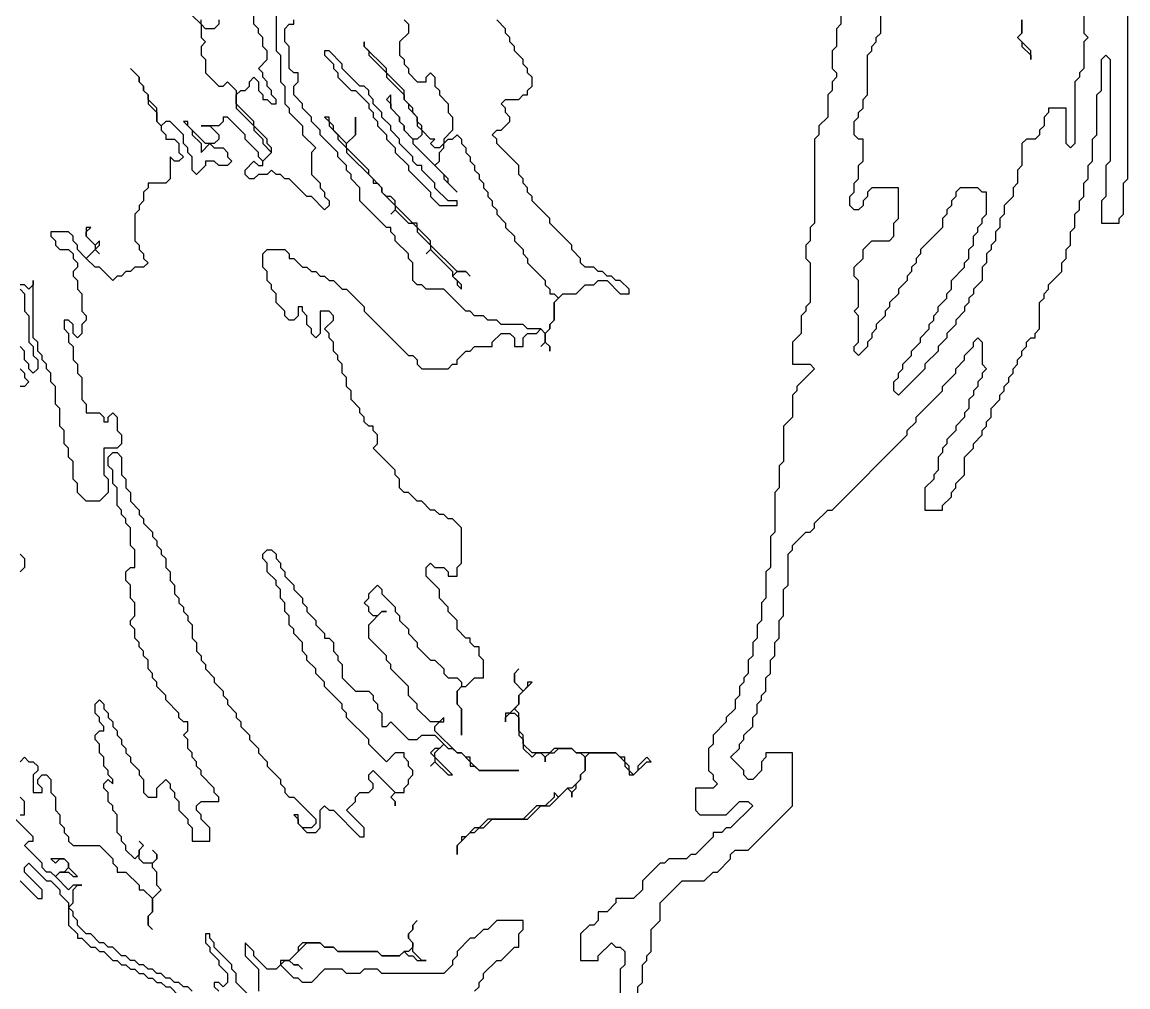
# Model space of a CAD drawing. Header units: metres. Extents: x 0 to 500, y 0 to 703.
# Drawn here: x 248.68 to 280, y 552.88 to 580.19 of the extents above; entities that cross this region are included whole.
import ezdxf

# ---------------------------------------------------------------- set-up
doc = ezdxf.new("R2010")
doc.units = ezdxf.units.M

msp = doc.modelspace()

# ---------------------------------------------------------------- linework, layer by layer
for points in [[(278.75, 580.375), (278.75, 579.875), (278.875, 579.75), (278.75, 579.625), (278.75, 578.875), (278.625, 578.75), (278.625, 578.625), (278.5, 578.5), (278.5, 576.75), (278.375, 576.625), (278.25, 576.75), (278.25, 577.75), (277.75, 577.75), (277.75, 577.625), (277.625, 577.5), (277.625, 577.25), (277.5, 577.125), (277.5, 577), (277.375, 576.875), (277.125, 576.875), (277, 576.75), (277, 576.125), (276.875, 576), (276.875, 575.625), (276.75, 575.5), (276.75, 575.25), (276.5, 575), (276.5, 574.75), (276.375, 574.625), (276.375, 574.375), (276.25, 574.25), (276.25, 574), (276.125, 573.875), (276.125, 573.75), (276, 573.625), (276, 573.375), (275.875, 573.25), (275.875, 572.875), (275.625, 572.625), (275.625, 572.5), (275.5, 572.375), (275.5, 572.25), (275.375, 572.125), (275.375, 572), (275.125, 571.75), (275.125, 571.625), (274.875, 571.375), (274.875, 571.25), (274.625, 571), (274.625, 570.875), (274.25, 570.5), (274.25, 570.375), (273.5, 569.625), (273.375, 569.75), (273.375, 570), (273.5, 570.125), (273.5, 570.25), (273.625, 570.375), (273.625, 570.5), (273.875, 570.75), (273.875, 570.875), (274.125, 571.125), (274.125, 571.25), (274.375, 571.5), (274.375, 571.625), (274.5, 571.75), (274.5, 571.875), (274.625, 572), (274.625, 572.125), (274.875, 572.375), (274.875, 572.5), (275, 572.625), (275, 572.875), (275.375, 573.25), (275.375, 573.375), (275.5, 573.5), (275.5, 573.75), (275.625, 573.875), (275.625, 574.125), (275.75, 574.25), (275.75, 574.375), (275.875, 574.5), (275.875, 574.625), (276, 574.75), (276, 575.375), (275.875, 575.375), (275.75, 575.5), (275.25, 575.5), (275.125, 575.375), (275.125, 575.25), (275, 575.125), (275, 575), (274.875, 574.875), (274.875, 574.75), (274.75, 574.625), (274.75, 574.375), (274.125, 573.75), (274.125, 573.625), (274, 573.5), (274, 573.375), (273.875, 573.25), (273.875, 573.125), (273.75, 573), (273.75, 572.875), (273.5, 572.625), (273.5, 572.5), (273.25, 572.25), (273.25, 572.125), (273.125, 572), (273.125, 571.875), (272.875, 571.625), (272.875, 571.5), (272.75, 571.375), (272.75, 571.25), (272.625, 571.125), (272.625, 571), (272.375, 570.75), (272.25, 570.875), (272.25, 571), (272.375, 571.125), (272.375, 571.875), (272.25, 572), (272.375, 572.125), (272.375, 572.875), (272.25, 573), (272.25, 573.25), (272.5, 573.5), (272.5, 573.75), (272.75, 574), (273.25, 574), (273.375, 574.125), (273.375, 574.5), (273.5, 574.625), (273.5, 575.5), (272.75, 575.5), (272.625, 575.375), (272.625, 575.25), (272.5, 575.125), (272.5, 575), (272.375, 574.875), (272.25, 574.875), (272.125, 575), (272.125, 575.25), (272.25, 575.375), (272.25, 575.625), (272.375, 575.75), (272.375, 576.125), (272.5, 576.25), (272.5, 576.875), (272.375, 576.875), (272.25, 577), (272.25, 577.375), (272.375, 577.5), (272.375, 577.625), (272.5, 577.75), (272.5, 578), (272.625, 578.125), (272.625, 579.25), (272.75, 579.375), (272.75, 579.5), (272.875, 579.625), (272.875, 579.75), (273, 579.875), (273, 581.5)], [(271.875, 581), (271.875, 580.125), (271.75, 580), (271.75, 579.5), (271.625, 579.375), (271.625, 578.875), (271.75, 578.75), (271.75, 578.625), (271.625, 578.5), (271.625, 578.25), (271.5, 578.125), (271.5, 577.5), (271.25, 577.25), (271.25, 577), (271.125, 576.875), (271.125, 574.5), (271, 574.375), (271, 574), (270.875, 573.875), (270.875, 573.5), (271, 573.375), (271, 572.25), (270.875, 572.125), (270.875, 572), (270.75, 571.875), (270.75, 571.375), (270.5, 571.125), (270.5, 570.5), (271, 570.5), (271.125, 570.375), (270.625, 569.875), (270.625, 569.75), (270.5, 569.625), (270.5, 569), (270.25, 568.75), (270.25, 567.75), (270.125, 567.625), (270.125, 567), (270, 566.875), (270, 565.75), (269.875, 565.625), (269.875, 564.75), (269.75, 564.625), (269.75, 563.875), (269.625, 563.75), (269.625, 563.25), (269.5, 563.125), (269.5, 562.75), (269.375, 562.625), (269.375, 562.25), (269.25, 562.125), (269.25, 561.75), (269.125, 561.625), (269.125, 561.5), (269, 561.375), (269, 561.125), (268.875, 561), (268.875, 560.75), (268.625, 560.5), (268.625, 560.375), (268.25, 560), (268.25, 559.75), (268.125, 559.625), (268.125, 559), (268.25, 558.875), (268.25, 558.75), (268.375, 558.625), (268.25, 558.5), (267.75, 558.5), (267.75, 557.875), (267.875, 557.75), (268.625, 557.75), (269, 558.125), (269.25, 558.125), (269.375, 558), (268.75, 557.375), (268.625, 557.375), (268.5, 557.25), (268.25, 557.25), (268.25, 557.125), (267.75, 556.625), (267.625, 556.625), (267.5, 556.5), (267, 556.5), (266.875, 556.375), (266.75, 556.375), (266.25, 555.875), (266.25, 555.625), (266, 555.375), (265.5, 555.375), (265.5, 555.25), (265.25, 555), (265, 555), (265, 554.75), (264.875, 554.625), (264.75, 554.625), (264.5, 554.375), (264.5, 553.625), (265, 553.625), (265, 553.75), (265.375, 554.125), (265.5, 554), (265.625, 554), (265.75, 553.875), (265.75, 553.5), (265.625, 553.375), (265.625, 552.625)], [(253.5, 580.375), (253.75, 580.125), (253.75, 579.75), (253.875, 579.625), (253.75, 579.5), (253.75, 579.25), (253.875, 579.125), (253.875, 578.75), (254.25, 578.375), (254.375, 578.375), (254.5, 578.5), (254.75, 578.25), (254.75, 577.75), (255.25, 577.25), (255.25, 577.125), (255.5, 576.875), (255.5, 576.75), (255.75, 576.5), (255.5, 576.25), (255.375, 576.375), (255.375, 576.5), (255, 576.875), (255, 577), (254.5, 577.5), (254.375, 577.5), (254.375, 577.375), (254.25, 577.25), (253.75, 577.25), (254, 577.25), (254.25, 577), (254.25, 576.875), (254.125, 576.75), (253.875, 576.75), (253.375, 577.25), (253.375, 577.375), (253.25, 577.375), (253.5, 577.125), (253.5, 577), (253.75, 576.75), (253.75, 576.5), (254, 576.75), (254.125, 576.625), (254.375, 576.625), (254.5, 576.5), (254.5, 576.375), (254.625, 576.25), (254.5, 576.125), (254.25, 576.125), (254.125, 576.25), (253.875, 576.25), (253.875, 576.125), (253.625, 575.875), (253.5, 576), (253.5, 576.375), (253.375, 576.5), (253.375, 576.625), (253.25, 576.75), (253.25, 577), (252.875, 577.375), (252.75, 577.375), (252.625, 577.25), (252.5, 577.375), (252.5, 577.75), (252.25, 578), (252.25, 578.125), (252.125, 578.25), (252.125, 578.375), (252, 578.5), (252, 578.625), (251.75, 578.875), (252, 578.625), (252, 578.5), (252.125, 578.375), (252.125, 578.25), (252.25, 578.125), (252.25, 577.875), (252.5, 577.625), (252.5, 577.375), (252.625, 577.25), (252.625, 577.125), (252.75, 577), (252.75, 576.875), (253, 576.875), (253.125, 576.75), (253.125, 576.5), (253.25, 576.375), (253.125, 576.25), (253, 576.25), (252.875, 576.375), (252.875, 575.75), (252.75, 575.625), (252.25, 575.625), (252.25, 575.5), (252.125, 575.375), (252.125, 575.125), (252, 575), (252, 574.875), (251.875, 574.75), (251.875, 574), (252, 573.875), (252, 573.75), (252.125, 573.625), (252.125, 573.5), (252.25, 573.375), (252.125, 573.25), (251.875, 573.25), (251.75, 573.125), (251.625, 573.125), (251.5, 573), (251.375, 573), (251.25, 572.875), (250.875, 573.25), (250.75, 573.25), (250.5, 573.5), (250.75, 573.75), (250.875, 573.625), (250.75, 573.75), (250.875, 573.875), (250.875, 574), (250.75, 573.875), (250.5, 574.125), (250.5, 574.25), (250.625, 574.375), (250.5, 574.375), (250.5, 574.125), (250.75, 573.875), (250.75, 573.75), (250.5, 573.5), (250.25, 573.75), (250.25, 573.875), (250.125, 574), (250.125, 574.125), (250, 574.25), (249.5, 574.25), (249.5, 574.125), (249.625, 574), (249.625, 573.875), (249.75, 573.75), (250, 573.75), (250.125, 573.625), (250.125, 573.5), (250.25, 573.375), (250.25, 573.25), (250.125, 573.125), (250.125, 573), (250.25, 572.875), (250.25, 572.625), (250.375, 572.5), (250.375, 572), (250.5, 571.875), (250.5, 571.75), (250.375, 571.625), (250.375, 571.375), (250.25, 571.25), (250.125, 571.375), (250.125, 571.625), (250, 571.75), (249.875, 571.75), (249.875, 571.5), (250, 571.375), (250, 571.125), (250.125, 571), (250.125, 570.625), (250.25, 570.5), (250.25, 570.25), (250.375, 570.125), (250.375, 569.5), (250.5, 569.375), (250.5, 569.125), (250.875, 569.125), (251, 569), (251, 568.875), (251.125, 568.875), (251.125, 569), (251.25, 569.125), (251.375, 569), (251.375, 568.625), (251.5, 568.5), (251.5, 568.25), (251.375, 568.125), (251, 568.125), (251, 567.375), (251.125, 567.25), (251.125, 566.875), (250.875, 566.625), (250.5, 566.625), (250.25, 566.875), (250.25, 567.125), (250.125, 567.25), (250.125, 567.75), (250, 567.875), (250, 568.125), (249.875, 568.25), (249.875, 568.625), (249.75, 568.75), (249.75, 569.25), (249.625, 569.375), (249.625, 569.875), (249.5, 570), (249.5, 570.25), (249.375, 570.375), (249.375, 570.5), (249.25, 570.625), (249.25, 570.75), (249.125, 570.875), (249.125, 571.125), (249, 571.25), (249, 572.875), (249, 572.75), (248.875, 572.625), (248.75, 572.75), (248.625, 572.75)], [(255.875, 580.375), (255.875, 579.375), (256, 579.25), (256, 578.5), (256.125, 578.375), (256.125, 577.875), (256.25, 577.75), (256.25, 577.625), (256.625, 577.25), (256.625, 577), (257, 576.625), (256.875, 576.5), (256.875, 575.875), (257.125, 575.625), (257.125, 575.5), (257.25, 575.375), (257.25, 575.25), (257.375, 575.125), (257.375, 575), (257.25, 574.875), (256.875, 575.25), (256.75, 575.25), (256.25, 575.75), (256.125, 575.75), (256, 575.875), (255.875, 575.875), (255.75, 576), (255.625, 575.875), (255.375, 575.875), (255.25, 575.75), (255.125, 575.75), (255, 575.875), (255, 576), (255.25, 576.25), (255.375, 576.125), (255.5, 576.125), (255.5, 576.25), (255.75, 576.5), (255.75, 576.625), (255.625, 576.75), (255.625, 576.875), (255.25, 577.25), (255.25, 577.375), (254.75, 577.875), (254.75, 578.125), (254.875, 578.25), (255, 578.25), (255.125, 578.375), (255.125, 578.5), (255.25, 578.625), (255.375, 578.5), (255.375, 578.25), (255.5, 578.125), (255.5, 578), (255.625, 578), (255.75, 577.875), (255.875, 577.875), (255.875, 578), (255.75, 578.125), (255.75, 578.25), (255.625, 578.375), (255.625, 578.5), (255.5, 578.625), (255.5, 578.75), (255.375, 578.875), (255.625, 579.125), (255.625, 579.375), (255.5, 579.5), (255.5, 579.75), (255.375, 579.875), (255.375, 580), (255.25, 580.125), (255.25, 580.375)], [(266.125, 552.125), (266.125, 552.875), (266.25, 553), (266.25, 553.5), (266.375, 553.625), (266.375, 553.75), (266.5, 553.875), (266.5, 554.5), (266.75, 554.75), (266.75, 555.25), (267.375, 555.875), (268, 555.875), (268.25, 556.125), (268.375, 556.125), (268.75, 556.5), (268.75, 556.625), (268.875, 556.75), (269.25, 556.75), (270.5, 558), (270.5, 559.5), (269.75, 559.5), (269.75, 559.375), (269.625, 559.25), (269.625, 559), (269.375, 558.75), (269.25, 558.75), (269.125, 558.875), (269.125, 559), (268.75, 559.375), (269, 559.625), (269, 559.75), (269.125, 559.875), (269.125, 560), (269.375, 560.25), (269.375, 560.5), (269.5, 560.625), (269.5, 560.875), (269.625, 561), (269.625, 561.125), (269.75, 561.25), (269.75, 561.625), (269.875, 561.75), (269.875, 562.125), (270, 562.25), (270, 562.625), (270.125, 562.75), (270.125, 563.25), (270.25, 563.375), (270.25, 564.125), (270.375, 564.25), (270.375, 565.125), (270.5, 565.25), (270.5, 565.375), (270.875, 565.75), (271, 565.75), (271.125, 565.875), (271.125, 566), (271.5, 566.375), (271.625, 566.375), (273.75, 568.5), (273.75, 568.625), (274, 568.875), (274, 569), (274.75, 569.75), (274.75, 569.875), (275.125, 570.25), (275.125, 570.375), (275.375, 570.625), (275.375, 570.75), (275.625, 571), (275.625, 571.125), (275.75, 571.25), (275.875, 571.125), (275.875, 570.5), (276, 570.375), (275.875, 570.25), (275.875, 570.125), (275.75, 570), (275.75, 569.875), (275.625, 569.75), (275.625, 569.625), (275.5, 569.5), (275.5, 569.25), (275.375, 569.125), (275.375, 569), (275.125, 568.75), (275.125, 568.625), (274.875, 568.375), (274.875, 568.25), (274.75, 568.125), (274.75, 568), (274.625, 567.875), (274.625, 567.5), (274.5, 567.375), (274.5, 567.25), (274.25, 567), (274.25, 566.375), (274.75, 566.375), (274.75, 566.5), (275, 566.75), (275, 566.875), (275.125, 567), (275.125, 567.125), (275.375, 567.375), (275.375, 567.875), (275.625, 568.125), (275.625, 568.25), (275.875, 568.5), (275.875, 568.625), (276, 568.75), (276, 568.875), (276.125, 569), (276.125, 569.25), (276.375, 569.5), (276.375, 569.625), (276.5, 569.75), (276.5, 569.875), (276.625, 570), (276.625, 570.125), (276.75, 570.25), (276.75, 570.375), (276.875, 570.5), (276.875, 570.625), (277, 570.75), (277, 570.875), (277.125, 571), (277.125, 571.125), (277.25, 571.25), (277.375, 571.25), (277.375, 571.375), (277.5, 571.5), (277.5, 572.25), (277.625, 572.375), (277.625, 572.5), (277.75, 572.625), (277.75, 572.75), (278.125, 573.125), (278.125, 573.375), (278.25, 573.5), (278.25, 573.75), (278.375, 573.875), (278.375, 574.25), (278.5, 574.375), (278.5, 574.75), (278.625, 574.875), (278.625, 575.125), (278.75, 575.25), (278.75, 575.625), (278.875, 575.75), (278.875, 576.125), (279, 576.25), (279, 576.875), (279.125, 577), (279.125, 578.125), (279.25, 578.25), (279.25, 579.125), (279.375, 579.25), (279.5, 579.125), (279.5, 576.25), (279.375, 576.125), (279.375, 575.25), (279.25, 575.125), (279.25, 574.5), (279.75, 574.5), (279.75, 574.625), (279.875, 574.75), (279.875, 575.625), (280, 575.75), (280, 580.375)], [(248.625, 559.25), (248.75, 559.375), (248.875, 559.25), (249, 559.25), (249.125, 559.125), (249.125, 559), (249, 558.875), (249, 558.375), (249.25, 558.375), (249.25, 558.5), (249.125, 558.625), (249.125, 558.75), (249.25, 558.875), (249.375, 558.875), (249.5, 558.75), (249.5, 558.375), (249.625, 558.25), (249.625, 557.875), (249.75, 557.75), (249.75, 557.5), (249.875, 557.375), (249.875, 557.25), (250, 557.125), (250, 557), (250.125, 556.875), (250.875, 556.875), (251.25, 556.5), (251.25, 556.375), (251.375, 556.25), (251.375, 556.125), (251.625, 556.125), (252, 555.75), (252, 555.625), (252.125, 555.625), (252.375, 555.375), (252.375, 555), (252.25, 554.875), (252.25, 554.625), (252.375, 554.5), (252.25, 554.625), (252.25, 554.875), (252.375, 555), (252.375, 555.375), (252.625, 555.625), (252.5, 555.75), (252.5, 556.125), (252.375, 556.25), (252.375, 556.375), (252.5, 556.5), (252.5, 556.625), (252.375, 556.75), (252.5, 556.625), (252.5, 556.5), (252.375, 556.375), (252.125, 556.375), (252, 556.5), (252, 556.75), (252.125, 556.875), (252, 557), (252.125, 556.875), (252, 556.75), (252, 556.625), (251.875, 556.5), (251.625, 556.75), (251.625, 556.875), (251.5, 557), (251.5, 557.125), (251.375, 557.25), (251.375, 557.75), (251.25, 557.875), (251.25, 558), (251.125, 558.125), (251.125, 558.375), (251, 558.5), (251, 558.625), (251.125, 558.75), (251.25, 558.625), (251.25, 558.75), (251.125, 558.875), (251.125, 559), (251, 559.125), (251, 559.375), (250.875, 559.5), (250.875, 559.75), (250.75, 559.875), (250.75, 560), (250.875, 560.125), (251, 560.125), (251, 560.25), (250.875, 560.375), (250.875, 560.5), (250.75, 560.625), (250.75, 560.875), (250.875, 561), (251, 560.875), (251, 560.75), (251.125, 560.625), (251.125, 560.5), (251.25, 560.375), (251.25, 560.25), (251.375, 560.125), (251.375, 560), (251.5, 559.875), (251.5, 559.75), (251.625, 559.625), (251.625, 559.5), (251.75, 559.375), (251.75, 559.25), (252, 559), (252, 558.875), (252.125, 558.75), (252.125, 558.375), (252.25, 558.25), (252.5, 558.25), (252.5, 558.5), (252.75, 558.75), (252.875, 558.625), (252.875, 558.5), (253, 558.375), (253, 558.25), (253.125, 558.125), (253.125, 557.875), (253.375, 557.625), (253.375, 557.5), (253.5, 557.375), (253.5, 557), (254, 557), (254, 557.375), (253.75, 557.625), (253.75, 557.75), (253.625, 557.875), (253.625, 558), (253.75, 558.125), (254.25, 558.125), (254.25, 558.25), (254.125, 558.375), (254.125, 558.5), (253.75, 558.875), (253.75, 559), (253.625, 559.125), (253.625, 559.25), (253.5, 559.375), (253.5, 559.5), (253.375, 559.625), (253.375, 559.875), (253.25, 560), (253.375, 560.125), (253.375, 560.375), (253.25, 560.375), (253.125, 560.5), (253.125, 560.625), (252.75, 561), (252.75, 561.125), (252.5, 561.375), (252.5, 561.5), (252.375, 561.625), (252.375, 561.75), (252.25, 561.875), (252.25, 562.125), (252.125, 562.25), (252.125, 562.375), (252, 562.5), (252, 562.625), (251.875, 562.75), (251.875, 563), (251.75, 563.125), (251.75, 563.25), (251.875, 563.375), (251.875, 563.75), (251.75, 563.875), (251.75, 564.25), (251.625, 564.375), (251.625, 564.625), (251.75, 564.75), (251.875, 564.75), (251.875, 565.25), (251.75, 565.375), (251.75, 565.875), (251.625, 566), (251.625, 566.125), (251.5, 566.25), (251.5, 566.375), (251.375, 566.5), (251.375, 567), (251.25, 567.125), (251.25, 567.5), (251.125, 567.625), (251.125, 567.875), (251.25, 568), (251.375, 568), (251.5, 567.875), (251.5, 567.375), (251.625, 567.25), (251.625, 567), (251.75, 566.875), (251.75, 566.625), (252, 566.375), (252, 566.25), (252.125, 566.125), (252.125, 566), (252.375, 565.75), (252.375, 565.625), (252.5, 565.5), (252.5, 565.375), (252.625, 565.25), (252.625, 565.125), (252.75, 565), (252.75, 564.75), (252.875, 564.625), (252.875, 564.375), (253, 564.25), (253, 564), (253.125, 563.875), (253.125, 563.75), (253.25, 563.625), (253.25, 563.5), (253.375, 563.375), (253.375, 563.25), (253.5, 563.125), (253.5, 562.75), (253.625, 562.625), (253.625, 562.375), (253.75, 562.25), (253.75, 562.125), (253.875, 562), (253.875, 561.875), (254.125, 561.625), (254.125, 561.5), (254.375, 561.25), (254.375, 561.125), (254.5, 561), (254.5, 560.875), (254.75, 560.625), (254.75, 560.5), (254.875, 560.375), (254.875, 560.25), (255.125, 560), (255.125, 559.875), (255.375, 559.625), (255.375, 559.5), (255.625, 559.25), (255.625, 559.125), (256, 558.75), (256, 558.625), (256.125, 558.5), (256.125, 558.375), (256.25, 558.25), (256.375, 558.25), (257, 557.625), (257, 557.5), (256.875, 557.375), (256.625, 557.375), (256.5, 557.5), (256.5, 557.75), (256.375, 557.75), (256.5, 557.625), (256.5, 557.5), (256.75, 557.25), (257, 557.25), (257.125, 557.375), (257.125, 557.875), (257.25, 558), (257.375, 557.875), (257.5, 557.875), (258.25, 557.125), (258.375, 557.125), (258.375, 557.375), (257.875, 557.875), (258.125, 558.125), (258.125, 558.25), (258.25, 558.375), (258.5, 558.375), (258.625, 558.5), (258.625, 558.625), (258.5, 558.75), (258.5, 558.875), (258.625, 559), (259.25, 558.375), (259.125, 558.25), (259.25, 558.125), (259.25, 558), (259.25, 558.125), (259.125, 558.25), (259.25, 558.375), (259.5, 558.375), (259.5, 558.5), (259.625, 558.625), (259.625, 558.75), (259.75, 558.875), (259.75, 559), (259.625, 559.125), (259.625, 559.25), (259.5, 559.375), (259.5, 559.5), (259.25, 559.5), (259, 559.25), (258.5, 559.75), (258.5, 559.875), (257.875, 560.5), (257.875, 560.625), (257.75, 560.75), (257.75, 560.875), (257.25, 561.375), (257.25, 561.5), (257, 561.75), (257, 561.875), (256.75, 562.125), (256.75, 562.25), (256.625, 562.375), (256.625, 562.625), (256.375, 562.875), (256.375, 563), (256.25, 563.125), (256.25, 563.375), (256.125, 563.5), (256.125, 563.75), (256, 563.875), (256, 564.125), (255.875, 564.25), (255.875, 564.375), (255.625, 564.625), (255.625, 564.875), (255.5, 565), (255.5, 565.125), (255.625, 565.25), (255.75, 565.25), (255.875, 565.125), (255.875, 565), (256, 564.875), (256, 564.75), (256.125, 564.625), (256.125, 564.5), (256.375, 564.25), (256.375, 564.125), (256.625, 563.875), (256.625, 563.75), (256.75, 563.625), (256.75, 563.5), (257, 563.25), (257, 563.125), (257.25, 562.875), (257.25, 562.75), (257.375, 562.75), (257.5, 562.625), (257.5, 562.375), (257.625, 562.25), (257.625, 562.125), (257.75, 562), (257.75, 561.625), (258.125, 561.25), (258.5, 561.25), (258.625, 561.125), (258.625, 561), (258.75, 560.875), (258.75, 560.75), (258.875, 560.625), (258.875, 560.25), (259, 560.25), (259.125, 560.375), (259.625, 559.875), (259.875, 559.875), (260, 560), (260.375, 560), (260.625, 559.75), (260.5, 559.625), (260.375, 559.625), (260.25, 559.5), (260.375, 559.375), (260.375, 559.25), (260.25, 559.125), (260.375, 559.25), (260.75, 558.875), (260.875, 558.875), (260.375, 559.375), (260.375, 559.5), (260.625, 559.75), (260.75, 559.625), (260.875, 559.625), (261, 559.5), (261.125, 559.5), (261.375, 559.25), (261.375, 559.125), (261.5, 559.125), (261.625, 559), (262.75, 559), (261.625, 559), (261.375, 559.25), (261.375, 559.375), (261.25, 559.375), (261.125, 559.5), (261, 559.5), (260.375, 560.125), (260.375, 560.25), (260.5, 560.375), (260.625, 560.375), (260.625, 560.5), (260.5, 560.375), (260.25, 560.375), (259.875, 560.75), (259.875, 560.875), (259.625, 561.125), (259.625, 561.375), (259.125, 561.875), (259.125, 562), (259, 562.125), (259, 562.25), (258.5, 562.75), (258.5, 563.125), (258.875, 563.5), (259, 563.5), (258.875, 563.5), (258.75, 563.375), (258.625, 563.375), (258.5, 563.5), (258.5, 563.625), (258.375, 563.75), (258.5, 563.875), (258.5, 564), (258.75, 564.25), (258.875, 564.125), (258.875, 564), (259.25, 563.625), (259.25, 563.5), (259.375, 563.375), (259.375, 563.25), (259.625, 563), (259.625, 562.875), (259.875, 562.625), (259.875, 562.5), (260.25, 562.125), (260.375, 562.125), (260.625, 561.875), (260.625, 561.75), (260.75, 561.625), (261, 561.625), (261.125, 561.5), (261.125, 561.375), (261, 561.25), (261, 560.875), (261.125, 560.75), (261.125, 560), (261.125, 560.75), (261, 560.875), (261, 561.25), (261.125, 561.375), (261.25, 561.375), (261.5, 561.625), (261.75, 561.625), (261.75, 562.125), (261.625, 562.25), (261.625, 562.5), (261.5, 562.5), (261.375, 562.625), (261.375, 562.75), (261.25, 562.75), (261, 563), (261, 563.25), (260.75, 563.5), (260.75, 563.625), (260.5, 563.875), (260.5, 564.125), (260.125, 564.5), (260.125, 564.75), (260.25, 564.875), (260.375, 564.75), (260.625, 564.75), (260.75, 564.625), (260.75, 564.5), (261, 564.5), (261, 564.75), (261.125, 564.875), (261.125, 565.875), (260.875, 566.125), (260.75, 566.125), (260.625, 566.25), (260.5, 566.25), (260.375, 566.375), (260.25, 566.375), (260, 566.625), (259.875, 566.625), (259.625, 566.875), (259.5, 566.875), (259.375, 567), (259.375, 567.25), (259.25, 567.375), (259.25, 567.5), (258.625, 568.125), (258.75, 568.25), (258.75, 568.5), (258.625, 568.625), (258.625, 568.75), (258.5, 568.75), (258.375, 568.875), (258.375, 569), (258.25, 569.125), (258.25, 569.25), (258, 569.5), (258, 569.75), (257.875, 569.875), (257.875, 570.125), (257.75, 570.25), (257.75, 570.5), (257.625, 570.625), (257.625, 570.75), (257.5, 570.875), (257.5, 571.125), (257.375, 571.25), (257.375, 571.375), (257.25, 571.5), (257.5, 571.75), (257.5, 571.875), (257.375, 572), (257.125, 572), (257.125, 571.375), (257, 571.25), (256.875, 571.375), (256.875, 571.5), (256.75, 571.625), (256.75, 571.875), (256.625, 572), (256.625, 572.125), (256.5, 572.125), (256.5, 571.875), (256.375, 571.75), (256.25, 571.75), (256.125, 571.875), (256.125, 572), (255.875, 572.25), (255.875, 572.5), (255.75, 572.625), (255.75, 572.75), (255.625, 572.875), (255.625, 573.125), (255.5, 573.25), (255.5, 573.625), (255.625, 573.75), (256.125, 573.75), (256.25, 573.625), (256.25, 573.5), (256.375, 573.5), (256.625, 573.25), (256.75, 573.25), (256.875, 573.125), (257, 573.125), (257.125, 573), (257.25, 573), (257.375, 572.875), (257.5, 572.875), (257.75, 572.625), (257.875, 572.625), (258.375, 572.125), (258.375, 572), (259.625, 570.75), (259.75, 570.75), (259.875, 570.625), (259.875, 570.5), (260, 570.375), (260.75, 570.375), (260.875, 570.5), (261, 570.5), (261, 570.625), (261.25, 570.875), (261.375, 570.875), (261.5, 571), (262, 571), (262, 571.125), (262.25, 571.375), (262.5, 571.375), (262.625, 571.25), (262.625, 571), (262.875, 571), (262.875, 571.25), (263, 571.375), (263.25, 571.375), (263.375, 571.5), (263.5, 571.375), (263.5, 571.125), (263.375, 571), (263.5, 571.125), (263.625, 571), (263.625, 570.875), (263.625, 571), (263.5, 571.125), (263.5, 571.375), (263.625, 571.5), (263.625, 571.625), (263.75, 571.75), (263.75, 572.25), (264, 572.5), (264.375, 572.5), (264.625, 572.75), (264.875, 572.75), (265, 572.875), (265.25, 572.875), (265.625, 572.5), (265.875, 572.5), (265.875, 572.625), (265.625, 572.875), (265.5, 572.875), (265.375, 573), (265.25, 573), (265.125, 573.125), (265, 573.125), (264.875, 573.25), (264.625, 573.25), (264.5, 573.375), (264.5, 573.5), (264.25, 573.75), (264.25, 573.875), (263.625, 574.5), (263.625, 574.625), (263.125, 575.125), (263.125, 575.25), (263, 575.375), (263, 575.5), (262.875, 575.625), (262.875, 575.75), (262.75, 575.875), (262.75, 576.125), (262.125, 576.75), (262.125, 576.875), (262, 577), (262.125, 577.125), (262.25, 577.125), (262.5, 577.375), (262.5, 577.5), (262.375, 577.625), (262.375, 577.75), (262.25, 577.875), (262.375, 578), (262.75, 578), (262.875, 578.125), (263, 578.125), (263, 578.25), (263.125, 578.375), (263.125, 578.625), (263, 578.75), (263, 578.875), (262.875, 579), (262.875, 579.125), (262.625, 579.375), (262.625, 579.5), (262.5, 579.625), (262.5, 579.75), (262.375, 579.875), (262.375, 580), (262.125, 580.25)], [(254.25, 580.25), (254.25, 580.125), (254.125, 580), (253.875, 580), (253.75, 580.125), (253.75, 580.25)], [(259.5, 580.25), (259.625, 580.125), (259.625, 579.875), (259.375, 579.625), (259.375, 579.25), (259.5, 579.125), (259.5, 579), (259.625, 578.875), (259.625, 578.75), (259.875, 578.5), (260.125, 578.5), (260.125, 578.625), (260.25, 578.75), (260.375, 578.625), (260.375, 578.375), (260.5, 578.25), (260.5, 578.125), (260.75, 577.875), (260.75, 577.625), (260.875, 577.5), (260.875, 577.125), (260.625, 576.875), (260.625, 576.75), (260.5, 576.625), (260.375, 576.625), (260.25, 576.75), (260.375, 576.875), (260.25, 576.875), (260, 577.125), (260, 577.25), (259.875, 577.375), (259.875, 577.5), (259.75, 577.625), (259.75, 577.75), (259.5, 578), (259.5, 578.25), (259, 578.75), (259, 578.875), (258.375, 579.5), (258.375, 579.625), (258.375, 579.5), (258.5, 579.375), (258.5, 579.25), (259, 578.75), (259, 578.625), (259.5, 578.125), (259.5, 578), (259.625, 577.875), (259.625, 577.75), (259.875, 577.5), (259.875, 577.25), (260, 577.125), (260, 577), (259.875, 576.875), (259.75, 576.875), (259.5, 577.125), (259.5, 577.25), (259.375, 577.375), (259.375, 577.5), (259.125, 577.75), (259.125, 578.125), (259, 578), (259.125, 577.875), (259.125, 577.75), (259.375, 577.5), (259.375, 577.375), (259.5, 577.25), (259.5, 577.125), (259.75, 576.875), (259.75, 576.75), (260.625, 575.875), (260.625, 575.75), (261, 575.375), (260.75, 575.625), (260.75, 575.75), (260.375, 576.125), (260.5, 576.25), (260.5, 576.5), (260.625, 576.625), (260.625, 576.75), (260.75, 576.875), (260.875, 576.875), (261, 577), (261.125, 576.875), (261.125, 576.75), (261.25, 576.625), (261.25, 576.5), (261.375, 576.375), (261.375, 576.25), (261.5, 576.125), (261.5, 576), (261.625, 575.875), (261.625, 575.75), (261.75, 575.625), (261.75, 575.5), (261.875, 575.375), (261.875, 575.25), (262, 575.125), (262, 575), (262.125, 574.875), (262.125, 574.75), (262.375, 574.5), (262.375, 574.375), (262.625, 574.125), (262.625, 574), (262.875, 573.75), (262.875, 573.625), (263, 573.5), (263, 573.375), (263.5, 572.875), (263.5, 572.75), (263.625, 572.625), (263.625, 572.5), (263.75, 572.5), (263.875, 572.375), (263.75, 572.25), (263.75, 571.75), (263.625, 571.625), (263.625, 571.5), (263.5, 571.375), (263.375, 571.5), (263, 571.5), (262.875, 571.625), (262.25, 571.625), (262.125, 571.75), (261.875, 571.75), (261.75, 571.875), (261.5, 571.875), (261.375, 572), (261.25, 572), (260.625, 572.625), (260.125, 572.625), (260, 572.75), (259.875, 572.75), (259.75, 572.875), (259.75, 573.375), (259.625, 573.5), (259.625, 573.625), (259.25, 574), (259.25, 574.125), (259.125, 574.25), (259.125, 574.375), (259, 574.375), (258.25, 575.125), (258.25, 575.5), (258, 575.75), (258, 575.875), (257.875, 576), (257.875, 576.125), (257.625, 576.375), (257.625, 576.5), (257.125, 577), (257.125, 577.125), (256.875, 577.375), (256.875, 577.5), (256.625, 577.75), (256.625, 577.875), (256.375, 578.125), (256.375, 578.375), (256.5, 578.5), (256.5, 578.75), (256.375, 578.75), (256.25, 578.875), (256.25, 579.5), (256.125, 579.625), (256.125, 580), (256.25, 580.125), (256.375, 580.125), (256.375, 580.25)], [(277, 580.25), (277, 579.875), (276.875, 579.75), (277, 579.625), (277, 579.5), (277.25, 579.25), (277.25, 579.125), (277.25, 579.375), (276.875, 579.75), (277, 579.875), (277, 580.25)], [(248.625, 572.625), (248.75, 572.5), (248.75, 572), (248.875, 571.875), (248.875, 571.125), (249, 571), (249, 570.75), (249.125, 570.625), (249.125, 570.375), (249, 570.25), (248.875, 570.375), (248.875, 570.5), (248.75, 570.625), (248.75, 570.875), (248.625, 571)], [(248.625, 570.375), (248.75, 570.25), (248.75, 570.125), (248.875, 570), (248.75, 569.875), (248.625, 569.875)], [(248.625, 565.125), (248.75, 565), (248.75, 564.75), (248.625, 564.625)], [(248.625, 557.75), (248.75, 557.75), (248.75, 558.125), (248.625, 558.25)], [(253.5, 552.75), (253.375, 552.875), (253.25, 552.875), (253.125, 553), (253, 553), (252.875, 553.125), (252.75, 553.125), (252.625, 553.25), (252.5, 553.25), (252.375, 553.375), (252.25, 553.375), (252.125, 553.5), (252, 553.5), (251.875, 553.625), (251.75, 553.625), (251.625, 553.75), (251.5, 553.75), (251.25, 554), (251.125, 554), (251, 554.125), (250.875, 554.125), (250.625, 554.375), (250.5, 554.375), (250.25, 554.625), (250.25, 554.75), (250.125, 554.875), (250.125, 555), (250, 555.125), (250.125, 555.25), (250.125, 555.625), (250.25, 555.75), (250.375, 555.75), (250.125, 555.75), (250, 555.625), (249.625, 556), (249.75, 556.125), (250, 556.125), (250.125, 556), (250.25, 556), (250, 556.25), (250, 556.375), (249.875, 556.5), (249.5, 556.5), (249.625, 556.375), (249.75, 556.5), (249.875, 556.5), (250, 556.375), (250, 556.25), (249.875, 556.125), (249.75, 556.125), (249.625, 556), (249.5, 556.125), (249.375, 556.125), (249.25, 556.25), (249.25, 556.375), (248.75, 556.875), (248.875, 557), (249, 557), (249, 557.125), (248.5, 557.625)], [(248.625, 555.875), (249.125, 555.375), (249.25, 555.375), (249.25, 555.625), (248.75, 556.125), (248.75, 556.25), (248.875, 556.375), (249.375, 555.875), (249.5, 555.875), (249.75, 555.625), (249.75, 555.5), (250, 555.25), (250, 554.625), (250.25, 554.375), (250.25, 554.25), (250.375, 554.25), (250.625, 554), (250.75, 554), (250.875, 553.875), (251, 553.875), (251.25, 553.625), (251.375, 553.625), (251.5, 553.5), (251.625, 553.5), (251.75, 553.375), (251.875, 553.375), (252, 553.25), (252.125, 553.25), (252.25, 553.125), (252.375, 553.125), (252.5, 553), (252.625, 553), (252.75, 552.875), (252.875, 552.875), (253.125, 552.625)], [(261.5, 552.75), (261.625, 552.875), (261.625, 553), (261.75, 553.125), (261.75, 553.25), (262.125, 553.625), (262.25, 553.625), (262.625, 554), (262.75, 554), (262.75, 554.375), (262.875, 554.5), (262.875, 554.75), (262.125, 554.75), (261.875, 554.5), (261.75, 554.5), (261.5, 554.25), (261.375, 554.25), (261, 553.875), (261, 553.75), (260.875, 553.625), (260.875, 553.5), (260.625, 553.25), (258.875, 553.25), (258.75, 553.375), (258.375, 553.375), (258.25, 553.25), (257.875, 553.25), (257.75, 553.375), (257.25, 553.375), (256.875, 553), (256.625, 553), (256.5, 553.125), (256.375, 553.125), (256, 553.5), (256.125, 553.625), (256.25, 553.625), (256.375, 553.5), (256.5, 553.5), (256.625, 553.375), (256.5, 553.5), (256.375, 553.5), (256.25, 553.625), (256.75, 554.125), (257.125, 554.125), (257.25, 554), (257.5, 554), (257.625, 553.875), (258.75, 553.875), (258.875, 553.75), (259.375, 553.75), (259.5, 553.875), (259.625, 553.75), (259.75, 553.75), (259.875, 553.625), (260.125, 553.625), (260, 553.625), (259.75, 553.875), (259.75, 554.125), (259.625, 554.25), (259.625, 554.375), (259.75, 554.5), (259.75, 554.625), (259.875, 554.75), (259.75, 554.625), (259.75, 554.5), (259.625, 554.375), (259.625, 554.25), (259.75, 554.125), (259.75, 554), (259.625, 553.875), (259.5, 553.875), (259.375, 553.75), (258.875, 553.75), (258.75, 553.875), (257.625, 553.875), (257.5, 554), (257.25, 554), (257.125, 554.125), (256.625, 554.125), (256.5, 554), (256.5, 553.875), (256.25, 553.625), (256, 553.625), (256, 553.5), (255.875, 553.375), (255.625, 553.375), (255.25, 553.75), (255.25, 553.875), (255, 554.125), (255, 553.75), (255.375, 553.375), (255.375, 552.75)], [(255.125, 552.625), (254.75, 553), (254.75, 553.25), (254.625, 553.375), (254.625, 553.5), (254.125, 554), (254.125, 554.125), (254, 554.25), (254, 554.375), (253.875, 554.375), (253.875, 554.125), (254, 554), (254, 553.875), (254.25, 553.625), (254.25, 553.5), (254.5, 553.25), (254.5, 553), (254.375, 552.875), (254.25, 553), (254.125, 553), (254.125, 552.875), (254.25, 552.75)]]:
    msp.add_lwpolyline(points)
for points in [[(257.25, 579.375), (257.25, 579.25), (257.5, 579), (257.5, 578.875), (257.625, 578.75), (257.625, 578.625), (258, 578.25), (258.125, 578.25), (258.5, 577.875), (258.5, 577.75), (258.625, 577.625), (258.625, 577.5), (258.75, 577.375), (258.75, 577.25), (259, 577), (259, 576.875), (259.25, 576.625), (259.25, 576.5), (259.625, 576.125), (259.625, 576), (260.25, 575.375), (260.25, 575.25), (260.5, 575), (261, 575), (261, 575.125), (260.75, 575.125), (260.375, 575.5), (260.375, 575.625), (260, 576), (260, 576.125), (259.875, 576.125), (259.75, 576.25), (259.75, 576.375), (259.375, 576.75), (259.375, 576.875), (259.125, 577.125), (259.125, 577.25), (258.875, 577.5), (258.875, 577.625), (258.625, 577.875), (258.625, 578), (258.5, 578.125), (258.5, 578.25), (258.375, 578.375), (258.25, 578.375), (257.75, 578.875), (257.75, 579), (257.375, 579.375)], [(257.25, 577.5), (257.375, 577.375), (257.375, 577.25), (257.625, 577), (257.625, 576.875), (257.875, 576.625), (257.875, 576.5), (258.625, 575.75), (258.625, 575.625), (258.75, 575.625), (258.875, 575.5), (258.875, 575.375), (259.25, 575), (259.25, 574.875), (259.125, 574.75), (259.25, 574.875), (259.625, 574.5), (259.75, 574.5), (259.875, 574.375), (259.875, 574.25), (260.25, 573.875), (260.25, 573.75), (260.125, 573.625), (260.25, 573.75), (260.875, 573.125), (260.875, 573), (261, 572.875), (261, 572.75), (261.125, 572.625), (261.125, 572.75), (260.875, 573), (261, 573.125), (261.25, 573.125), (261.375, 573), (261.25, 573.125), (261, 573.125), (260.25, 573.875), (260.25, 574), (259.875, 574.375), (259.875, 574.5), (259.75, 574.5), (259.25, 575), (259.25, 575.125), (259.125, 575.25), (259, 575.25), (258.875, 575.375), (258.875, 575.5), (258.5, 575.875), (258.5, 576), (257.875, 576.625), (257.875, 576.75), (258.125, 577), (258.125, 577.5), (258.125, 577), (257.875, 576.75), (257.5, 577.125), (257.5, 577.25), (257.375, 577.375), (257.375, 577.5)], [(262.75, 561.875), (262.625, 561.75), (262.625, 561.5), (262.875, 561.25), (262.75, 561.125), (262.75, 560.875), (262.5, 560.625), (262.375, 560.625), (262.375, 560.375), (262.375, 560.5), (262.5, 560.625), (262.625, 560.625), (262.75, 560.5), (262.75, 560), (262.875, 559.875), (262.875, 559.625), (263.125, 559.375), (263.25, 559.5), (263.375, 559.5), (263.5, 559.375), (263.5, 559.25), (263.5, 559.375), (263.625, 559.5), (263.75, 559.5), (263.875, 559.625), (264.25, 559.625), (264.375, 559.5), (264.5, 559.5), (264.625, 559.375), (264.625, 559), (264.5, 558.875), (264.5, 558.75), (264.25, 558.5), (264.125, 558.5), (263.875, 558.25), (263.75, 558.375), (263.75, 558.25), (263.5, 558), (263.25, 558), (262.875, 557.625), (261.875, 557.625), (261.625, 557.375), (261.5, 557.375), (261.25, 557.125), (261.125, 557.125), (261.125, 557), (261, 556.875), (261, 556.625), (261, 556.875), (261.375, 557.25), (261.5, 557.25), (261.625, 557.375), (261.75, 557.375), (262, 557.625), (263, 557.625), (263.375, 558), (263.625, 558), (264.125, 558.5), (264.25, 558.375), (264.25, 558.25), (264.25, 558.375), (264.375, 558.5), (264.375, 558.625), (264.5, 558.75), (264.5, 558.875), (264.625, 559), (264.625, 559.375), (264.75, 559.5), (265.5, 559.5), (265.75, 559.25), (265.75, 559.125), (265.875, 559), (265.875, 558.875), (266, 558.875), (266.375, 559.25), (266.5, 559.25), (266.375, 559.375), (266.125, 559.125), (266.125, 559), (266, 558.875), (265.875, 559), (265.875, 559.125), (265.75, 559.25), (265.75, 559.375), (265.625, 559.375), (265.5, 559.5), (264.375, 559.5), (264.25, 559.625), (263.75, 559.625), (263.625, 559.5), (263.125, 559.5), (262.875, 559.75), (262.875, 560), (262.75, 560.125), (262.75, 560.625), (262.625, 560.75), (262.75, 560.875), (262.75, 561.125), (263.125, 561.5), (263, 561.5), (263, 561.375), (262.875, 561.25), (262.625, 561.5), (262.625, 561.75)]]:
    msp.add_lwpolyline(points, close=True)

doc.saveas('drawing.dxf')
